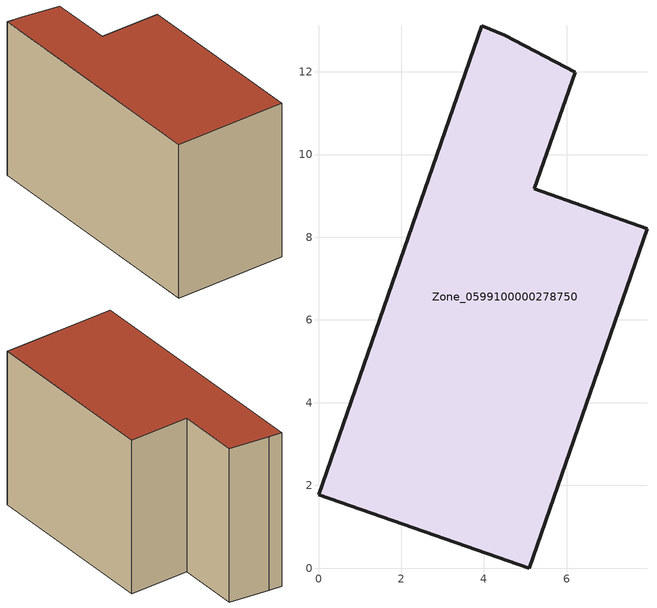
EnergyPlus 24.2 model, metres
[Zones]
Zone_0599100000278750
 floor ground (C_G): 0,1.78 3.94,13.11 4.5,12.88 6.2,11.98 5.22,9.17 7.94,8.21 5.09,0 z0
 wall outside (C_F): 3.94,13.11 0,1.78 5.09,0 7.94,8.21 5.22,9.17 6.2,11.98 4.5,12.88 3.94,13.11 z0:7.65
 roof outside (C_R): 5.22,9.17 6.2,11.98 4.5,12.88 3.94,13.11 0,1.78 5.09,0 7.94,8.21 z7.65
[BUILDING]
Pand.0599100000278750: North Axis=0; Terrain=City; Loads Convergence Tolerance Value=0.04; Temperature Convergence Tolerance Value=0.4; Solar Distribution=FullExterior; Maximum Number of Warmup Days=25; Minimum Number of Warmup Days=1
[Site:Location]
Rotterdam.The.Hague.AP_ZH_NLD Design_Conditions: Latitude=51.96; Longitude=4.45; Time Zone=1; Elevation=-4.5
[SITE:GROUNDTEMPERATURE:BUILDINGSURFACE]
18, 18, 18, 18, 18, 18, 18, 18, 18, 18, 18, 18
[MATERIAL] Thermal Absorptance=0.9; Solar Absorptance=0.7; Visible Absorptance=0.7
Name | Roughness | Thickness | Conductivity | Density | Specific Heat
G.TI.1975-1991 | MediumSmooth | 0.15 | 0.288461 | 540 | 1210
F.TI.1975-1991 | Rough | 0.3 | 0.230769 | 1920 | 840
R.TI.1975-1991 | MediumRough | 0.2 | 0.153846 | 1500 | 1000
[CONSTRUCTION]
C_G: G.TI.1975-1991
C_F: F.TI.1975-1991
C_R: R.TI.1975-1991
[ZONE]
Zone_0599100000278750: Type=1; Multiplier=1; Ceiling Height=Autocalculate; Volume=Autocalculate; Floor Area=autocalculate; Part of Total Floor Area=Yes
[ZONEINFILTRATION:DESIGNFLOWRATE]
Infil_Zone_0599100000278750: Zone or ZoneList or Space or SpaceList=Zone_0599100000278750; Schedule=AlwaysOn; Design Flow Rate Calculation Method=Flow/Area; Flow Rate per Floor Area=0.003; Constant Term Coefficient=1; Temperature Term Coefficient=0; Velocity Term Coefficient=0; Velocity Squared Term Coefficient=0
[HVACTEMPLATE:ZONE:IDEALLOADSAIRSYSTEM]
Zone_0599100000278750: Maximum Heating Supply Air Temperature=50; Minimum Cooling Supply Air Temperature=13; Maximum Heating Supply Air Humidity Ratio=0.0156; Minimum Cooling Supply Air Humidity Ratio=0.0077; Heating Limit=NoLimit; Cooling Limit=NoLimit; Dehumidification Control Type=ConstantSensibleHeatRatio; Cooling Sensible Heat Ratio=0.7; Dehumidification Setpoint=60; Humidification Control Type=None; Humidification Setpoint=30; Outdoor Air Method=None; Outdoor Air Flow Rate per Person=0.00944; Outdoor Air Flow Rate per Zone Floor Area=0; Outdoor Air Flow Rate per Zone=0; Demand Controlled Ventilation Type=None; Outdoor Air Economizer Type=NoEconomizer; Heat Recovery Type=None; Sensible Heat Recovery Effectiveness=0.7; Latent Heat Recovery Effectiveness=0.65
[ZONECONTROL:THERMOSTAT]
ThermostatControl_Zone_0599100000278750: Zone or ZoneList=Zone_0599100000278750; Control Type Schedule=DualSetpointControlType; Control 1=Thermostat_Zone_0599100000278750; Temperature Difference Between Cutout And Setpoint=0
[THERMOSTATSETPOINT:DUALSETPOINT]
Thermostat_Zone_0599100000278750: Heating Setpoint Temperature Schedule=HeatingSetpoint_Zone_0599100000278750; Cooling Setpoint Temperature Schedule=CoolingSetpoint_Zone_0599100000278750
[SCHEDULE:COMPACT]
HeatingSetpoint_Zone_0599100000278750: Through: 12/31, For: AllDays, Until: 24:00, 21
CoolingSetpoint_Zone_0599100000278750: Through: 12/31, For: AllDays, Until: 24:00, 24
DualSetpointControlType: Through: 12/31, For: AllDays, Until: 24:00, 4
AlwaysOn: Through: 12/31, For: AllDays, Until: 24:00, 1
